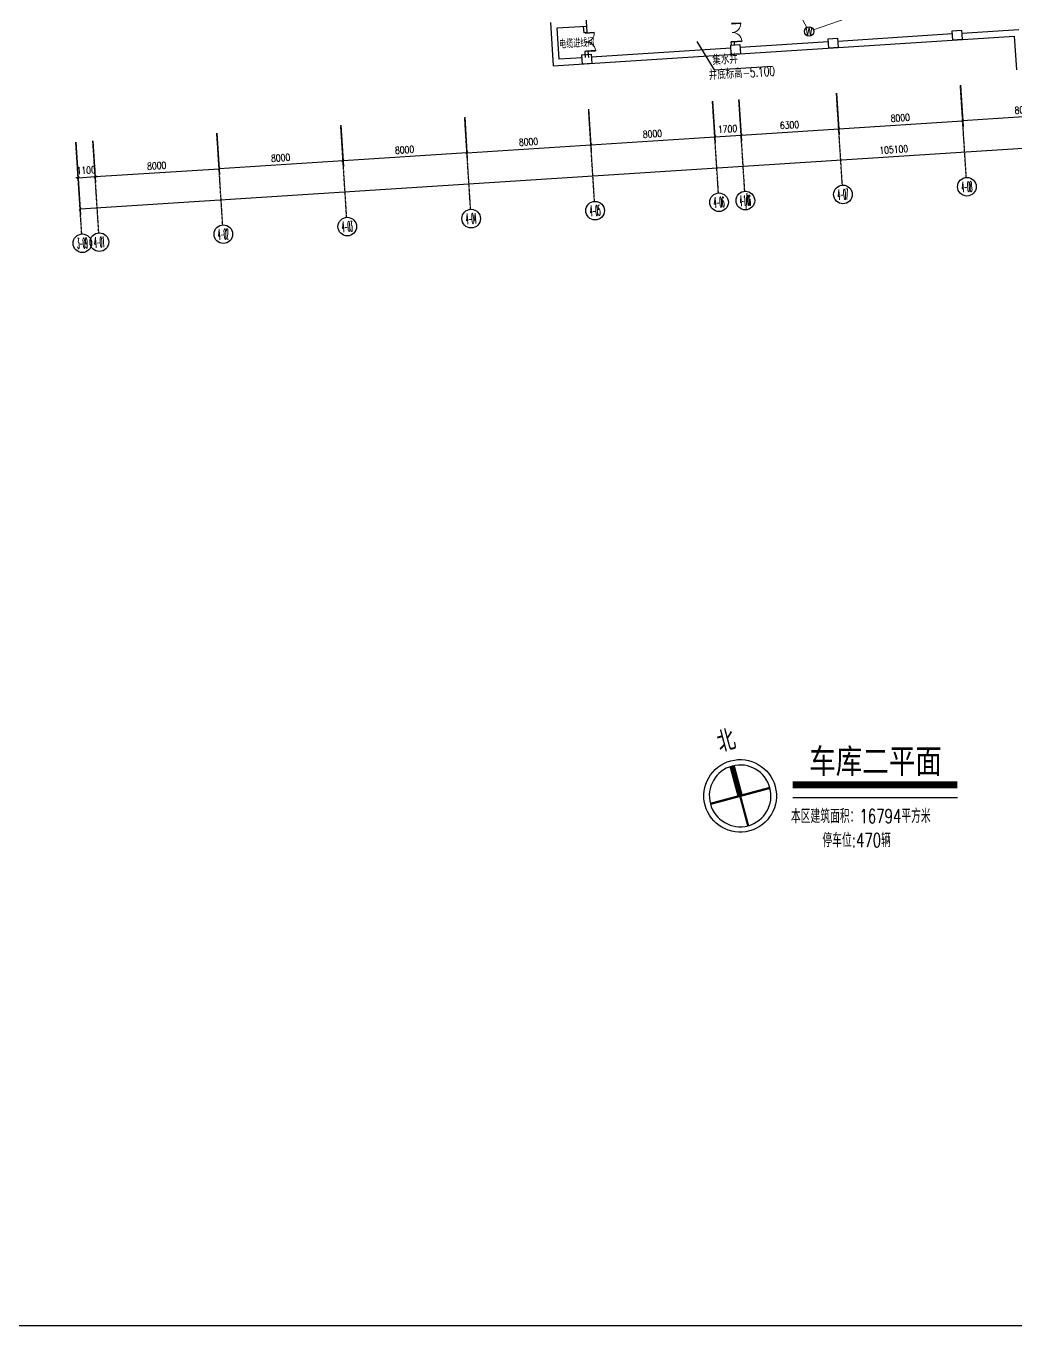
# Model space of a CAD drawing. Extents: x -781653 to 929899, y -292639 to -18670.
# Drawn here: x -137825 to -74112, y -281685 to -197944 of the extents above; entities that cross this region are included whole.
import ezdxf
from ezdxf.enums import TextEntityAlignment as Align

# ---------------------------------------------------------------- set-up
doc = ezdxf.new("R2010")
doc.units = 0
doc.header["$LTSCALE"] = 10
doc.header["$MEASUREMENT"] = 0
doc.linetypes.add('CENTER', pattern=[2, 1.25, -0.25, 0.25, -0.25])
doc.layers.get('0').update_dxf_attribs({"linetype": 'CONTINUOUS'})
doc.layers.get('Defpoints').update_dxf_attribs({"linetype": 'CONTINUOUS'})
for name, color, linetype in [('AXIS', 3, 'CONTINUOUS'), ('AXIS_TEXT', 7, 'CONTINUOUS'), ('COLU', 1, 'CONTINUOUS'), ('DOTE', 8, 'CENTER'), ('PUB_DIM', 3, 'CONTINUOUS'), ('RD-equip', 3, 'CONTINUOUS'), ('TEXT', 7, 'CONTINUOUS'), ('TK', 7, 'CONTINUOUS'), ('wall', 8, 'CONTINUOUS'), ('WINDOW', 4, 'CONTINUOUS'), ('图框', 7, 'CONTINUOUS'), ('结构墙', 7, 'CONTINUOUS')]:
    doc.layers.add(name, color=color, linetype=linetype)
doc.layers.add('RD-line', color=2, linetype='CONTINUOUS', lineweight=0)
doc.layers.get('DOTE').off()
doc.styles.add('_TCH_AXIS', font='COMPLEX', dxfattribs={"bigfont": 'GBCBIG'})
doc.styles.add('COMPLEX', font='COMPLEX')
doc.styles.add('DIM_FONT', font='SIMPLEX', dxfattribs={"width": 0.8, "bigfont": 'HZTXT'})
doc.styles.add('FS', font='tjromans.shx', dxfattribs={"width": 0.7, "bigfont": 'tjhztxt.shx'})
doc.styles.add('FS1', font='txt4', dxfattribs={"width": 0.8, "bigfont": 'fstxt'})
doc.styles.add('FS2', font='tjromans.shx', dxfattribs={"width": 0.8, "bigfont": 'tjhztxt.shx'})
doc.styles.add('HEITI', font='simhei.ttf')
doc.styles.add('TKZ1', font='tjromant.shx', dxfattribs={"width": 0.7, "bigfont": 'tjhts.shx'})
doc.dimstyles.new('DIMN300', dxfattribs={"dimscale": 3, "dimtxt": 300, "dimasz": 100, "dimexe": 250, "dimexo": 300, "dimgap": 150, "dimtad": 1, "dimdec": 0, "dimzin": 0, "dimdsep": 46, "dimtxsty": 'DIM_FONT', "dimblk": 'ARCHTICK', "dimcen": 0.09, "dimclrt": 7, "dimazin": 2, "dimtfac": 1, "dimtdec": 0, "dimtix": 1, "dimtmove": 2, "dimatfit": 3, "dimfxl": 0, "dimtolj": 1, "dimtzin": 0, "dimarcsym": 0})

# ---------------------------------------------------------------- blocks, each defined once
blk = doc.blocks.new('$DorLib2D$00000002')
for p, q in [((-0.5, 0), (-0.5, 0.4875)), ((-0.475, 0.4875), (-0.5, 0.4875)), ((-0.475, 0), (-0.475, 0.4875)), ((0.475, 0), (0.475, 0.4875)), ((0.475, 0.4875), (0.5, 0.4875)), ((0.5, 0), (0.5, 0.4875)), ((-0.5, 0), (-0.475, 0)), ((0.5, 0), (0.475, 0))]:
    blk.add_line(p, q)
at = {"lineweight": 13}
for centre, start, end in [((-0.4875, 0), 0, 88.530716), ((0.4875, 0), 91.469284, 180)]:
    blk.add_arc(centre, 0.4875, start, end, dxfattribs=at)
blk = doc.blocks.new('A$C10FD34E9')
at = {"layer": 'TK', "const_width": 60.2}
blk.add_lwpolyline([(116, 778, 1), (1441, 778, 1)], format="xyb", close=True, dxfattribs=at)
at = {"layer": 'TK'}
for points, const_width in [([(778, 1441), (778, 778)], 120), ([(116, 778), (1441, 778)], 48.2), ([(778, 778), (778, 116)], 48.2)]:
    blk.add_lwpolyline(points, dxfattribs=dict(at, const_width=const_width))
blk.add_circle((778, 778), 779, dxfattribs=at)
at = {"layer": 'TK', "style": 'HEITI', "width": 0.7}
blk.add_text('北', height=400, dxfattribs=at).set_placement((793, 2020), align=Align.MIDDLE)
blk = doc.blocks.new('A$C7EC620A8')
at = {"layer": 'COLU'}
for points in [[(263152, 21160), (263751, 21198), (263790, 20600), (263191, 20561)], [(271136, 21674), (271735, 21712), (271773, 21113), (271174, 21075)], [(247285, 20139), (247884, 20177), (247922, 19579), (247324, 19540)], [(256865, 20755), (257464, 20794), (257503, 20195), (256904, 20157)]]:
    blk.add_lwpolyline(points, close=True, dxfattribs=at)
at = {"layer": '结构墙', "linetype": 'ByBlock'}
for p, q in [((247318, 25853), (247569, 21961)), ((245248, 22212), (245428, 19418)), ((247569, 21961), (245673, 21839)), ((245673, 21839), (245801, 19843)), ((245428, 19418), (275149, 21330)), ((263165, 20960), (257477, 20594)), ((271149, 21474), (263764, 20999)), ((275423, 21749), (271747, 21512)), ((275289, 19159), (275149, 21330)), ((256878, 20556), (247897, 19978)), ((247298, 19939), (245801, 19843))]:
    blk.add_line(p, q, dxfattribs=at)
blk = doc.blocks.new('_ArchTick')
at = {"color": 0, "linetype": 'ByBlock', "const_width": 0.4}
blk.add_lwpolyline([(-0.5, -0.5), (0.5, 0.5)], dxfattribs=at)
blk = doc.blocks.new('*D262')
at = {"layer": 'Defpoints', "color": 0}
for p in [(247721, 23946), (239738, 23432), (247898, 21205)]:
    blk.add_point(p, dxfattribs=at)
at = {"layer": 'PUB_DIM', "color": 0, "lineweight": -2}
for p, q in [((247750, 23497), (247922, 20831)), ((239767, 22983), (239938, 20317)), ((239914, 20692), (247898, 21205))]:
    blk.add_line(p, q, dxfattribs=at)
at = {"layer": 'PUB_DIM', "color": 0, "lineweight": -2, "xscale": 150, "yscale": 150, "zscale": 150}
for p, rotation in [((247898, 21205), 3.681321670431457), ((239914, 20692), 183.6813216704314)]:
    blk.add_blockref('_ArchTick', p, dxfattribs=dict(at, rotation=rotation))
at = {"layer": 'PUB_DIM', "color": 7, "insert": (243877, 21398), "char_height": 450, "attachment_point": 5, "rotation": 3.68132, "style": 'DIM_FONT'}
blk.add_mtext('\\A1;8000', dxfattribs=at)
blk = doc.blocks.new('*D263')
at = {"layer": 'Defpoints', "color": 0}
for p in [(255705, 24460), (247721, 23946), (255881, 21719)]:
    blk.add_point(p, dxfattribs=at)
at = {"layer": 'PUB_DIM', "color": 0, "lineweight": -2}
for p, q in [((247750, 23497), (247922, 20831)), ((255734, 24011), (255905, 21345)), ((247898, 21205), (255881, 21719))]:
    blk.add_line(p, q, dxfattribs=at)
at = {"layer": 'PUB_DIM', "color": 0, "lineweight": -2, "xscale": 150, "yscale": 150, "zscale": 150}
for p, rotation in [((255881, 21719), 3.681321670659884), ((247898, 21205), 183.6813216706599)]:
    blk.add_blockref('_ArchTick', p, dxfattribs=dict(at, rotation=rotation))
at = {"layer": 'PUB_DIM', "color": 7, "insert": (251861, 21911), "char_height": 450, "attachment_point": 5, "rotation": 3.68132, "style": 'DIM_FONT'}
blk.add_mtext('\\A1;8000', dxfattribs=at)
blk = doc.blocks.new('*D264')
at = {"layer": 'Defpoints', "color": 0}
for p in [(257401, 24569), (263688, 24973), (263865, 22233)]:
    blk.add_point(p, dxfattribs=at)
at = {"layer": 'PUB_DIM', "color": 0, "lineweight": -2}
for p, q in [((263717, 24524), (263889, 21858)), ((257430, 24120), (257602, 21454)), ((257578, 21828), (263865, 22233))]:
    blk.add_line(p, q, dxfattribs=at)
at = {"layer": 'PUB_DIM', "color": 0, "lineweight": -2, "xscale": 150, "yscale": 150, "zscale": 150}
for p, rotation in [((257578, 21828), 183.6813216706599), ((263865, 22233), 3.681321670659884)]:
    blk.add_blockref('_ArchTick', p, dxfattribs=dict(at, rotation=rotation))
at = {"layer": 'PUB_DIM', "color": 7, "insert": (260692, 22479), "char_height": 450, "attachment_point": 5, "rotation": 3.68132, "style": 'DIM_FONT'}
blk.add_mtext('\\A1;6300', dxfattribs=at)
blk = doc.blocks.new('*D265')
at = {"layer": 'Defpoints', "color": 0}
for p in [(271672, 25487), (263688, 24973), (271848, 22746)]:
    blk.add_point(p, dxfattribs=at)
at = {"layer": 'PUB_DIM', "color": 0, "lineweight": -2}
for p, q in [((263717, 24524), (263889, 21858)), ((271701, 25038), (271872, 22372)), ((263865, 22233), (271848, 22746))]:
    blk.add_line(p, q, dxfattribs=at)
at = {"layer": 'PUB_DIM', "color": 0, "lineweight": -2, "xscale": 150, "yscale": 150, "zscale": 150}
for p, rotation in [((271848, 22746), 3.681321670659884), ((263865, 22233), 183.6813216706599)]:
    blk.add_blockref('_ArchTick', p, dxfattribs=dict(at, rotation=rotation))
at = {"layer": 'PUB_DIM', "color": 7, "insert": (267828, 22939), "char_height": 450, "attachment_point": 5, "rotation": 3.68132, "style": 'DIM_FONT'}
blk.add_mtext('\\A1;8000', dxfattribs=at)
blk = doc.blocks.new('*D270')
at = {"layer": 'Defpoints', "color": 0}
for p in [(231754, 22919), (239738, 23432), (231931, 20178)]:
    blk.add_point(p, dxfattribs=at)
at = {"layer": 'PUB_DIM', "color": 0, "lineweight": -2}
for p, q in [((239767, 22983), (239938, 20317)), ((231783, 22470), (231955, 19804)), ((239914, 20692), (231931, 20178))]:
    blk.add_line(p, q, dxfattribs=at)
at = {"layer": 'PUB_DIM', "color": 0, "lineweight": -2, "xscale": 150, "yscale": 150, "zscale": 150}
for p, rotation in [((231931, 20178), 183.6813216704316), ((239914, 20692), 3.681321670431625)]:
    blk.add_blockref('_ArchTick', p, dxfattribs=dict(at, rotation=rotation))
at = {"layer": 'PUB_DIM', "color": 7, "insert": (235894, 20884), "char_height": 450, "attachment_point": 5, "rotation": 3.68132, "style": 'DIM_FONT'}
blk.add_mtext('\\A1;8000', dxfattribs=at)
blk = doc.blocks.new('*D271')
at = {"layer": 'Defpoints', "color": 0}
for p in [(231754, 22919), (223771, 22405), (223947, 19664)]:
    blk.add_point(p, dxfattribs=at)
at = {"layer": 'PUB_DIM', "color": 0, "lineweight": -2}
for p, q in [((223800, 21956), (223971, 19290)), ((231783, 22470), (231955, 19804)), ((231931, 20178), (223947, 19664))]:
    blk.add_line(p, q, dxfattribs=at)
at = {"layer": 'PUB_DIM', "color": 0, "lineweight": -2, "xscale": 150, "yscale": 150, "zscale": 150}
for p, rotation in [((231931, 20178), 3.681321670431066), ((223947, 19664), 183.6813216704311)]:
    blk.add_blockref('_ArchTick', p, dxfattribs=dict(at, rotation=rotation))
at = {"layer": 'PUB_DIM', "color": 7, "insert": (227910, 20370), "char_height": 450, "attachment_point": 5, "rotation": 3.68132, "style": 'DIM_FONT'}
blk.add_mtext('\\A1;8000', dxfattribs=at)
blk = doc.blocks.new('*D277')
at = {"layer": 'Defpoints', "color": 0}
for p in [(319573, 28569), (319878, 23825), (214690, 21821)]:
    blk.add_point(p, dxfattribs=at)
at = {"layer": 'PUB_DIM', "color": 0, "lineweight": -2}
for p, q in [((319602, 28120), (319902, 23451)), ((214995, 17077), (319878, 23825)), ((214719, 21372), (215019, 16702))]:
    blk.add_line(p, q, dxfattribs=at)
at = {"layer": 'PUB_DIM', "color": 0, "lineweight": -2, "xscale": 150, "yscale": 150, "zscale": 150}
for p, rotation in [((319878, 23825), 3.681321670436952), ((214995, 17077), 183.6813216704369)]:
    blk.add_blockref('_ArchTick', p, dxfattribs=dict(at, rotation=rotation))
at = {"layer": 'PUB_DIM', "color": 7, "insert": (267408, 20900), "char_height": 450, "attachment_point": 5, "rotation": 3.68132, "style": 'DIM_FONT'}
blk.add_mtext('\\A1;105100', dxfattribs=at)
blk = doc.blocks.new('_AXISO')
blk.add_circle((0, 0), 0.5)
at = {"layer": 'AXIS_TEXT', "style": 'COMPLEX', "width": 1.041667}
blk.add_attdef('A', text='', height=0.56, dxfattribs=at).set_placement((-0.25, -0.28), (0.25, -0.28), align=Align.FIT)
blk = doc.blocks.new('*D284')
at = {"layer": 'Defpoints', "color": 0}
for p in [(215787, 21891), (223771, 22405), (223947, 19664)]:
    blk.add_point(p, dxfattribs=at)
at = {"layer": 'PUB_DIM', "color": 0, "lineweight": -2}
for p, q in [((223800, 21956), (223971, 19290)), ((215816, 21442), (215988, 18776)), ((215964, 19151), (223947, 19664))]:
    blk.add_line(p, q, dxfattribs=at)
at = {"layer": 'PUB_DIM', "color": 0, "lineweight": -2, "xscale": 150, "yscale": 150, "zscale": 150}
for p, rotation in [((215964, 19151), 183.6813216704336), ((223947, 19664), 3.68132167043362)]:
    blk.add_blockref('_ArchTick', p, dxfattribs=dict(at, rotation=rotation))
at = {"layer": 'PUB_DIM', "color": 7, "insert": (219927, 19857), "char_height": 450, "attachment_point": 5, "rotation": 3.68132, "style": 'DIM_FONT'}
blk.add_mtext('\\A1;8000', dxfattribs=at)
blk = doc.blocks.new('*D295')
at = {"layer": 'Defpoints', "color": 0}
for p in [(279655, 26001), (271672, 25487), (271848, 22746)]:
    blk.add_point(p, dxfattribs=at)
at = {"layer": 'PUB_DIM', "color": 0, "lineweight": -2}
for p, q in [((279684, 25552), (279856, 22886)), ((271701, 25038), (271872, 22372)), ((279832, 23260), (271848, 22746))]:
    blk.add_line(p, q, dxfattribs=at)
at = {"layer": 'PUB_DIM', "color": 0, "lineweight": -2, "xscale": 150, "yscale": 150, "zscale": 150}
for p, rotation in [((271848, 22746), 183.6813216706599), ((279832, 23260), 3.681321670659923)]:
    blk.add_blockref('_ArchTick', p, dxfattribs=dict(at, rotation=rotation))
at = {"layer": 'PUB_DIM', "color": 7, "insert": (275811, 23452), "char_height": 450, "attachment_point": 5, "rotation": 3.68132, "style": 'DIM_FONT'}
blk.add_mtext('\\A1;8000', dxfattribs=at)
blk = doc.blocks.new('*D301')
at = {"layer": 'Defpoints', "color": 0}
for p in [(255705, 24460), (257401, 24569), (257578, 21828)]:
    blk.add_point(p, dxfattribs=at)
at = {"layer": 'PUB_DIM', "color": 0, "lineweight": -2}
for p, q in [((255734, 24011), (255905, 21345)), ((257430, 24120), (257602, 21454)), ((255881, 21719), (257578, 21828))]:
    blk.add_line(p, q, dxfattribs=at)
at = {"layer": 'PUB_DIM', "color": 0, "lineweight": -2, "xscale": 150, "yscale": 150, "zscale": 150}
for p, rotation in [((255881, 21719), 183.6813216704339), ((257578, 21828), 3.681321670433912)]:
    blk.add_blockref('_ArchTick', p, dxfattribs=dict(at, rotation=rotation))
at = {"layer": 'PUB_DIM', "color": 7, "insert": (256701, 22223), "char_height": 450, "attachment_point": 5, "rotation": 3.68132, "style": 'DIM_FONT'}
blk.add_mtext('\\A1;1700', dxfattribs=at)
blk = doc.blocks.new('*D304')
at = {"layer": 'Defpoints', "color": 0}
for p in [(214690, 21821), (215787, 21891), (215964, 19151)]:
    blk.add_point(p, dxfattribs=at)
at = {"layer": 'PUB_DIM', "color": 0, "lineweight": -2}
for p, q in [((214719, 21372), (214890, 18706)), ((215816, 21442), (215988, 18776)), ((214866, 19080), (214716, 19070)), ((214866, 19080), (215964, 19151)), ((215964, 19151), (216113, 19160))]:
    blk.add_line(p, q, dxfattribs=at)
at = {"layer": 'PUB_DIM', "color": 0, "lineweight": -2, "xscale": 150, "yscale": 150, "zscale": 150}
for p, rotation in [((215964, 19151), 183.6813216704488), ((214866, 19080), 3.681321670448811)]:
    blk.add_blockref('_ArchTick', p, dxfattribs=dict(at, rotation=rotation))
at = {"layer": 'PUB_DIM', "color": 7, "insert": (215386, 19564), "char_height": 450, "attachment_point": 5, "rotation": 3.68132, "style": 'DIM_FONT'}
blk.add_mtext('\\A1;1100', dxfattribs=at)
blk = doc.blocks.new('yy')
at = {"layer": 'RD-equip'}
blk.add_circle((0, 0), 200, dxfattribs=at)
at = {"layer": 'RD-equip', "color": 4, "style": 'FS1', "width": 0.8}
blk.add_attdef('Y', text='', height=360, dxfattribs=at).set_placement((0, 0), align=Align.MIDDLE)
blk = doc.blocks.new('A$C447C5B7F')
at = {"layer": 'AXIS', "linetype": 'ByBlock'}
for p, q in [((264098.2, 18603.8), (263717.3, 24524.2)), ((272082.8, 19099.7), (271701.9, 25020.2)), ((248132.4, 17558.8), (247751.4, 23479.2)), ((256114.1, 18099), (255733.2, 24019.5)), ((257810.6, 18208.1), (257429.7, 24128.6)), ((240148.9, 17045.1), (239767.9, 22965.6)), ((224180.3, 16041.5), (223799.4, 21962)), ((232165.4, 16531.5), (231784.4, 22451.9)), ((215099.1, 15457.3), (214718.2, 21377.7)), ((216196.9, 15527.9), (215815.9, 21448.4))]:
    blk.add_line(p, q, dxfattribs=at)
ref = blk.add_blockref('_AXISO', (264136.6, 18006.2), dxfattribs=dict(at, xscale=1200, yscale=1200, zscale=1200))
ref.add_attrib('A', '4-07', dxfattribs={"layer": 'AXIS_TEXT', "linetype": 'ByBlock', "height": 678.82, "rotation": 3.681322, "style": '_TCH_AXIS', "width": 0.259259}).set_placement((263819.7, 17645.7), (264497.1, 17689.3), align=Align.FIT)
ref = blk.add_blockref('_AXISO', (272121.3, 18502.2), dxfattribs=dict(at, xscale=1200, yscale=1200, zscale=1200))
ref.add_attrib('A', '4-08', dxfattribs={"layer": 'AXIS_TEXT', "linetype": 'ByBlock', "height": 678.82, "rotation": 3.681322, "style": '_TCH_AXIS', "width": 0.259259}).set_placement((271804.4, 18141.7), (272481.8, 18185.3), align=Align.FIT)
ref = blk.add_blockref('_AXISO', (256152.6, 17501.5), dxfattribs=dict(at, xscale=1200, yscale=1200, zscale=1200))
ref.add_attrib('A', '4-06', dxfattribs={"layer": 'AXIS_TEXT', "linetype": 'ByBlock', "height": 678.82, "rotation": 3.681322, "style": '_TCH_AXIS', "width": 0.259259}).set_placement((255835.7, 17141), (256513.1, 17184.5), align=Align.FIT)
ref = blk.add_blockref('_AXISO', (257849.1, 17610.6), dxfattribs=dict(at, xscale=1200, yscale=1200, zscale=1200))
ref.add_attrib('A', '4-1/06', dxfattribs={"layer": 'AXIS_TEXT', "linetype": 'ByBlock', "height": 678.82, "rotation": 3.681322, "style": '_TCH_AXIS', "width": 0.177966}).set_placement((257532.2, 17250.1), (258209.6, 17293.7), align=Align.FIT)
ref = blk.add_blockref('_AXISO', (240187.3, 16447.6), dxfattribs=dict(at, xscale=1200, yscale=1200, zscale=1200))
ref.add_attrib('A', '4-04', dxfattribs={"layer": 'AXIS_TEXT', "linetype": 'ByBlock', "height": 678.82, "rotation": 3.681322, "style": '_TCH_AXIS', "width": 0.253012}).set_placement((239870.4, 16087.1), (240547.8, 16130.7), align=Align.FIT)
ref = blk.add_blockref('_AXISO', (248170.8, 16961.2), dxfattribs=dict(at, xscale=1200, yscale=1200, zscale=1200))
ref.add_attrib('A', '4-05', dxfattribs={"layer": 'AXIS_TEXT', "linetype": 'ByBlock', "height": 678.82, "rotation": 3.681322, "style": '_TCH_AXIS', "width": 0.259259}).set_placement((247853.9, 16600.7), (248531.3, 16644.3), align=Align.FIT)
ref = blk.add_blockref('_AXISO', (224218.8, 15444), dxfattribs=dict(at, xscale=1200, yscale=1200, zscale=1200))
ref.add_attrib('A', '4-02', dxfattribs={"layer": 'AXIS_TEXT', "linetype": 'ByBlock', "height": 678.82, "rotation": 3.681322, "style": '_TCH_AXIS', "width": 0.259259}).set_placement((223901.9, 15083.5), (224579.3, 15127.1), align=Align.FIT)
ref = blk.add_blockref('_AXISO', (232203.8, 15933.9), dxfattribs=dict(at, xscale=1200, yscale=1200, zscale=1200))
ref.add_attrib('A', '4-03', dxfattribs={"layer": 'AXIS_TEXT', "linetype": 'ByBlock', "height": 678.82, "rotation": 3.681322, "style": '_TCH_AXIS', "width": 0.259259}).set_placement((231886.9, 15573.4), (232564.3, 15617), align=Align.FIT)
ref = blk.add_blockref('_AXISO', (215137.6, 14859.7), dxfattribs=dict(at, xscale=1200, yscale=1200, zscale=1200))
ref.add_attrib('A', '3-09', dxfattribs={"layer": 'AXIS_TEXT', "linetype": 'ByBlock', "height": 678.82, "rotation": 3.681322, "style": '_TCH_AXIS', "width": 0.265823}).set_placement((214820.6, 14499.2), (215498.1, 14542.8), align=Align.FIT)
ref = blk.add_blockref('_AXISO', (216235.3, 14930.4), dxfattribs=dict(at, xscale=1200, yscale=1200, zscale=1200))
ref.add_attrib('A', '4-01', dxfattribs={"layer": 'AXIS_TEXT', "linetype": 'ByBlock', "height": 678.82, "rotation": 3.681322, "style": '_TCH_AXIS', "width": 0.276316}).set_placement((215918.4, 14569.8), (216595.8, 14613.4), align=Align.FIT)
at = {"layer": 'PUB_DIM'}
for p1, p2, distance, picture, middle in [((214689.7, 21820.7), (319572.8, 28568.9), -4753.8, '*D277', (267407.6, 20899.9)), ((255704.9, 24459.7), (257401.4, 24568.8), -2746.4, '*D301', (256700.6, 22222.6)), ((239737.9, 23432.3), (247721.4, 23946), -2746.4, '*D262', (243877.1, 21397.6)), ((231754.4, 22918.7), (223770.9, 22405), 2746.4, '*D271', (227910.1, 20370.2)), ((239737.9, 23432.3), (231754.4, 22918.7), 2746.4, '*D270', (235893.6, 20883.9)), ((214689.7, 21820.7), (215787.4, 21891.4), -2746.4, '*D304', (215386, 19564.4)), ((215787.4, 21891.4), (223770.9, 22405), -2746.4, '*D284', (219926.6, 19856.6))]:
    dim = blk.add_aligned_dim(p1=p1, p2=p2, distance=distance, dimstyle='DIMN300', override={"dimscale": 1.5}, dxfattribs=at)
    dim.commit()
    dim.dimension.update_dxf_attribs({"geometry": picture, "text_midpoint": middle})
for base, p1, p2, angle, picture, middle in [((271848.2, 22746.3), (279655.4, 26000.6), (271671.9, 25487), 3.681322, '*D295', (275811.1, 23452.2)), ((271848.2, 22746.3), (263688.4, 24973.3), (271671.9, 25487), 183.681322, '*D265', (267827.6, 22938.5)), ((255881.2, 21719), (247721.4, 23946), (255704.9, 24459.7), 183.681322, '*D263', (251860.6, 21911.2)), ((263864.7, 22232.6), (257401.4, 24568.8), (263688.4, 24973.3), 183.681322, '*D264', (260692.3, 22479.4))]:
    dim = blk.add_linear_dim(base=base, p1=p1, p2=p2, angle=angle, dimstyle='DIMN300', override={"dimscale": 1.5}, dxfattribs=at)
    dim.commit()
    dim.dimension.update_dxf_attribs({"geometry": picture, "text_midpoint": middle})

msp = doc.modelspace()

# ---------------------------------------------------------------- linework, layer by layer
msp.add_line((-93462.8, -200763.5), (-94594.7, -198940.5))
at = {"layer": 'RD-line'}
for p, q in [((-87520.2, -198035.3), (-88968.3, -195352.1)), ((-87094.3, -198201.1), (-82317.5, -196545.1))]:
    msp.add_line(p, q, dxfattribs=at)
at = {"layer": 'TEXT'}
msp.add_line((-93462.8, -200763.5), (-89755.2, -200524.9), dxfattribs=at)
at = {"layer": 'TK', "const_width": 450}
msp.add_lwpolyline([(-77819.4, -246833.3), (-88431.7, -246833.3)], dxfattribs=at)
at = {"layer": 'TK'}
msp.add_lwpolyline([(-77819.4, -247663.4), (-88431.7, -247663.4)], dxfattribs=at)
at = {"layer": 'wall', "linetype": 'ByBlock'}
for p, q in [((-101924, -197984.2), (-101898.3, -198383.4)), ((-101698.7, -198370.6), (-101898.3, -198383.4)), ((-101724.4, -197971.4), (-101698.7, -198370.6)), ((-92191.2, -198961.3), (-92390.8, -198974.2)), ((-92377.9, -199173.8), (-92390.8, -198974.2)), ((-92178.4, -199160.9), (-92191.2, -198961.3)), ((-101621.7, -199568.1), (-101821.3, -199580.9)), ((-101821.3, -199580.9), (-101795.6, -199980.1)), ((-101621.7, -199568.1), (-101596, -199967.3))]:
    msp.add_line(p, q, dxfattribs=at)
at = {"layer": '图框'}
msp.add_lwpolyline([(-380394.8, -35385.3), (20863.3, -35385.3), (20863.3, -281685.3), (-380394.8, -281685.3)], close=True, dxfattribs=at)

# ---------------------------------------------------------------- block references
at = {"layer": 'DOTE'}
msp.add_blockref('A$C447C5B7F', (-349332.1, -226799.4), dxfattribs=at)
at = {"layer": 'RD-equip', "xscale": 1.5, "yscale": 1.5, "zscale": 1.5}
msp.add_blockref('yy', (-87377.8, -198299.4), dxfattribs=at).add_auto_attribs({'Y': 'W'})
at = {"layer": 'TK', "xscale": 2.999999994322365, "yscale": 3.000000002793968, "zscale": 3, "rotation": 15.00000007328723}
msp.add_blockref('A$C10FD34E9', (-93470.1, -250395.7), dxfattribs=at)
at = {"layer": 'WINDOW', "linetype": 'ByBlock', "yscale": 1200, "zscale": 1200}
for p, xscale, rotation in [((-101760, -198975.8), -1200.000000000008, 273.6813216704242), ((-92328.4, -198368.9), -1200, 273.6813216704243)]:
    msp.add_blockref('$DorLib2D$00000002', p, dxfattribs=dict(at, xscale=xscale, rotation=rotation))
at = {"layer": '结构墙'}
msp.add_blockref('A$C7EC620A8', (-349293.1, -219932.3), dxfattribs=at)

# ---------------------------------------------------------------- texts
at = {"layer": 'TEXT', "style": 'FS2', "width": 0.7}
msp.add_text('电缆进线间', height=500, rotation=3.520204, dxfattribs=at).set_placement((-103458.8, -199395.9))
for s, p in [('集水井', (-92757, -200588.6)), ('井底标高-5.100', (-91678.6, -201456.5))]:
    msp.add_text(s, height=600, rotation=3.84244, dxfattribs=at).set_placement(p, align=Align.BOTTOM_CENTER)
at = {"layer": 'TK', "style": 'TKZ1'}
msp.add_text('车库二平面', height=1800, dxfattribs=at).set_placement((-83097.3, -245266.5), align=Align.MIDDLE)
at = {"layer": 'TK', "style": 'FS', "width": 0.7}
for s, p in [('本区建筑面积：16794平方米', (-88543.7, -249302.6)), ('停车位:470辆', (-86519.4, -250845.6))]:
    msp.add_text(s, height=900, rotation=0.161118, dxfattribs=at).set_placement(p)

doc.saveas('drawing.dxf')
